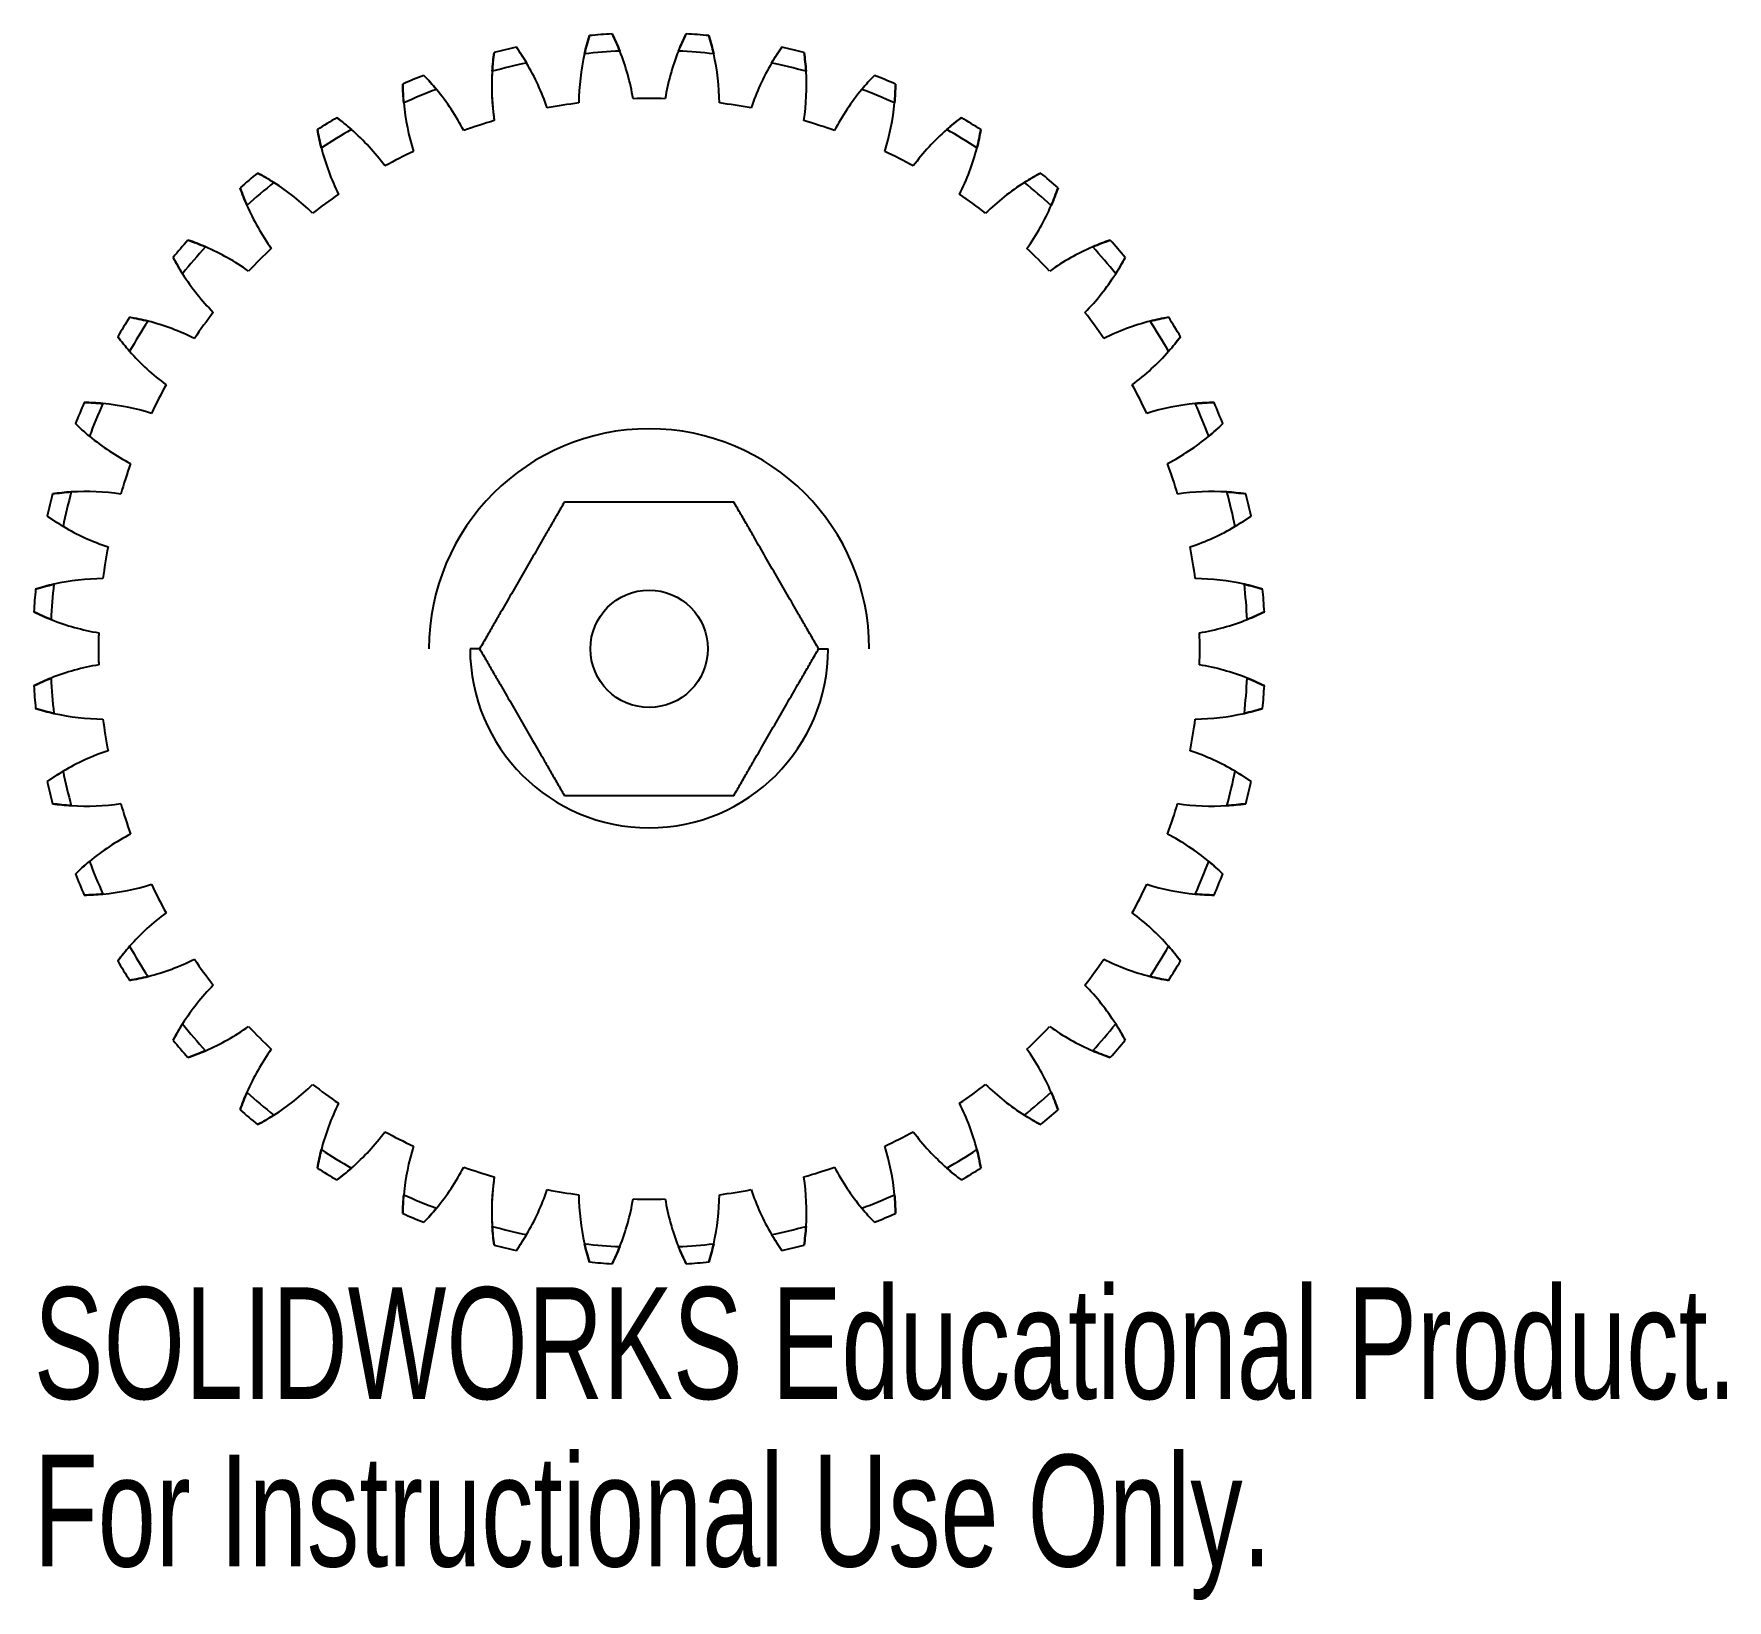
# Model space of a CAD drawing. Header units: inches. Extents: x -1.05 to 1.84, y -1.62 to 1.05.
import ezdxf

# ---------------------------------------------------------------- set-up
doc = ezdxf.new("R2010")
doc.units = ezdxf.units.IN
doc.header["$MEASUREMENT"] = 0
doc.styles.add('SLDTEXTSTYLE0', font='TXT', dxfattribs={"width": 0.7})

msp = doc.modelspace()

# ---------------------------------------------------------------- linework, layer by layer
at = {"color": 7, "linetype": 'Continuous', "lineweight": 25}
for p, q in [((-0.2887, 0), (-0.305, 0)), ((0.2887, 0), (0.305, 0))]:
    msp.add_line(p, q, dxfattribs=at)
at = {"color": 7, "linetype": 'Continuous'}
msp.add_circle((0, 0), 0.1, dxfattribs=at)
for centre, radius, start, end in [((0.2803, 0.9267), 0.4, 162.7852, 167.3829), ((0, 0), 1.05, 93.4387, 95.5613), ((-0.4218, 0.8714), 0.4, 21.6171, 26.2148), ((0.4218, 0.8714), 0.4, 153.7852, 158.3829), ((0, 0), 1.05, 84.4387, 86.5613), ((-0.2803, 0.9267), 0.4, 12.6171, 17.2148), ((0.1319, 0.9591), 0.4, 171.7852, 176.3829), ((0, 0), 1.05, 102.4387, 104.5613), ((-0.553, 0.7947), 0.4, 30.6171, 35.2148), ((0.2803, 0.9267), 0.4, 167.3829, 179.4756), ((-0.4218, 0.8714), 0.4, 9.5244, 21.6171), ((0.4218, 0.8714), 0.4, 158.3829, 170.4756), ((-0.2803, 0.9267), 0.4, 0.5244, 12.6171), ((0.553, 0.7947), 0.4, 144.7852, 149.3829), ((0, 0), 1.05, 75.4387, 77.5613), ((-0.1319, 0.9591), 0.4, 3.6171, 8.2148), ((0.1319, 0.9591), 0.4, 176.3829, 180), ((-0.553, 0.7947), 0.4, 18.5244, 30.6171), ((0.553, 0.7947), 0.4, 149.3829, 161.4756), ((-0.1319, 0.9591), 0.4, 351.5244, 3.6171), ((0, 0), 1.05, 111.4387, 113.5613), ((-0.0198, 0.9679), 0.4, 180.7852, 185.3829), ((-0.6705, 0.6984), 0.4, 39.6171, 44.2148), ((-0.6705, 0.6984), 0.4, 27.5244, 39.6171), ((0.1319, 0.9591), 0.4, 180, 188.4756), ((0.6705, 0.6984), 0.4, 140.3829, 152.4756), ((0.6705, 0.6984), 0.4, 135.7852, 140.3829), ((0, 0), 1.05, 66.4387, 68.5613), ((0.0198, 0.9679), 0.4, 354.6171, 359.2148), ((-0.0198, 0.9679), 0.4, 185.3829, 197.4756), ((0, 0), 0.938, 97.3291, 100.6709), ((0, 0), 0.938, 88.3291, 91.6709), ((0, 0), 0.938, 79.3291, 82.6709), ((0.0198, 0.9679), 0.4, 342.5244, 354.6171), ((0, 0), 1.05, 120.4387, 122.5613), ((-0.7715, 0.5849), 0.4, 48.6171, 53.2148), ((0, 0), 0.938, 106.3291, 109.6709), ((0, 0), 0.938, 70.3291, 73.6709), ((0.7715, 0.5849), 0.4, 126.7852, 131.3829), ((0, 0), 1.05, 57.4387, 59.5613), ((-0.1709, 0.9529), 0.4, 189.7852, 194.3829), ((-0.7715, 0.5849), 0.4, 36.5244, 48.6171), ((0.7715, 0.5849), 0.4, 131.3829, 143.4756), ((0.1709, 0.9529), 0.4, 345.6171, 350.2148), ((-0.1709, 0.9529), 0.4, 194.3829, 206.4756), ((0, 0), 0.938, 115.3291, 118.6709), ((0, 0), 0.938, 61.3291, 64.6709), ((0.1709, 0.9529), 0.4, 333.5244, 345.6171), ((0, 0), 1.05, 129.4387, 131.5613), ((-0.8535, 0.457), 0.4, 57.6171, 62.2148), ((0.8535, 0.457), 0.4, 117.7852, 122.3829), ((0, 0), 1.05, 48.4387, 50.5613), ((-0.3179, 0.9145), 0.4, 198.7852, 203.3829), ((-0.8535, 0.457), 0.4, 45.5244, 57.6171), ((0.8535, 0.457), 0.4, 122.3829, 134.4756), ((0.3179, 0.9145), 0.4, 336.6171, 341.2148), ((-0.3179, 0.9145), 0.4, 203.3829, 215.4756), ((0, 0), 0.938, 124.3291, 127.6709), ((0, 0), 0.938, 52.3291, 55.6709), ((0.3179, 0.9145), 0.4, 324.5244, 336.6171), ((0, 0), 1.05, 138.4387, 140.5613), ((-0.9145, 0.3179), 0.4, 66.6171, 71.2148), ((0.9145, 0.3179), 0.4, 108.7852, 113.3829), ((0, 0), 1.05, 39.4387, 41.5613), ((-0.457, 0.8535), 0.4, 207.7852, 212.3829), ((-0.9145, 0.3179), 0.4, 54.5244, 66.6171), ((0, 0), 0.938, 133.3291, 136.6709), ((0, 0), 0.938, 43.3291, 46.6709), ((0.9145, 0.3179), 0.4, 113.3829, 125.4756), ((0.457, 0.8535), 0.4, 327.6171, 332.2148), ((-0.457, 0.8535), 0.4, 212.3829, 224.4756), ((0.457, 0.8535), 0.4, 315.5244, 327.6171), ((0, 0), 1.05, 147.4387, 149.5613), ((-0.9529, 0.1709), 0.4, 75.6171, 80.2148), ((-0.9529, 0.1709), 0.4, 63.5244, 75.6171), ((0, 0), 0.938, 142.3291, 145.6709), ((0, 0), 0.938, 34.3291, 37.6709), ((0.9529, 0.1709), 0.4, 104.3829, 116.4756), ((0.9529, 0.1709), 0.4, 99.7852, 104.3829), ((0, 0), 1.05, 30.4387, 32.5613), ((-0.5849, 0.7715), 0.4, 216.7852, 221.3829), ((0.5849, 0.7715), 0.4, 318.6171, 323.2148), ((-0.5849, 0.7715), 0.4, 221.3829, 233.4756), ((0.5849, 0.7715), 0.4, 306.5244, 318.6171), ((0, 0), 0.938, 151.3291, 154.6709), ((0, 0), 0.938, 25.3291, 28.6709), ((0, 0), 1.05, 156.4387, 158.5613), ((-0.9679, 0.0198), 0.4, 84.6171, 89.2148), ((-0.9679, 0.0198), 0.4, 72.5244, 84.6171), ((0.9679, 0.0198), 0.4, 95.3829, 107.4756), ((0.9679, 0.0198), 0.4, 90.7852, 95.3829), ((0, 0), 1.05, 21.4387, 23.5613), ((-0.6984, 0.6705), 0.4, 225.7852, 230.3829), ((0.6984, 0.6705), 0.4, 309.6171, 314.2148), ((-0.6984, 0.6705), 0.4, 230.3829, 242.4756), ((0.6984, 0.6705), 0.4, 297.5244, 309.6171), ((0, 0), 0.938, 160.3291, 163.6709), ((0, 0), 0.938, 16.3291, 19.6709), ((0, 0), 1.05, 165.4387, 167.5613), ((-0.9591, -0.1319), 0.4, 93.6171, 98.2148), ((-0.9591, -0.1319), 0.4, 81.5244, 93.6171), ((0.9591, -0.1319), 0.4, 86.3829, 98.4756), ((0.9591, -0.1319), 0.4, 81.7852, 86.3829), ((0, 0), 1.05, 12.4387, 14.5613), ((-0.7947, 0.553), 0.4, 234.7852, 239.3829), ((-0.7947, 0.553), 0.4, 239.3829, 251.4756), ((0.7947, 0.553), 0.4, 288.5244, 300.6171), ((0.7947, 0.553), 0.4, 300.6171, 305.2148), ((0, 0), 0.938, 169.3291, 172.6709), ((0, 0), 0.938, 7.3291, 10.6709), ((-0.9267, -0.2803), 0.4, 90.5244, 102.6171), ((0.9267, -0.2803), 0.4, 77.3829, 89.4756), ((0, 0), 1.05, 174.4387, 176.5613), ((-0.9267, -0.2803), 0.4, 102.6171, 107.2148), ((0.9267, -0.2803), 0.4, 72.7852, 77.3829), ((0, 0), 1.05, 3.4387, 5.5613), ((-0.8714, 0.4218), 0.4, 243.7852, 248.3829), ((0.8714, 0.4218), 0.4, 291.6171, 296.2148), ((-0.8714, 0.4218), 0.4, 248.3829, 260.4756), ((0.8714, 0.4218), 0.4, 279.5244, 291.6171), ((0, 0), 0.938, 178.3291, 180), ((0, 0), 0.938, 180, 181.6709), ((0, 0), 0.938, 358.3291, 1.6709), ((-0.8714, -0.4218), 0.4, 99.5244, 111.6171), ((0.8714, -0.4218), 0.4, 68.3829, 80.4756), ((-0.8714, -0.4218), 0.4, 111.6171, 116.2148), ((0.8714, -0.4218), 0.4, 63.7852, 68.3829), ((0, 0), 1.05, 183.4387, 185.5613), ((0, 0), 1.05, 354.4387, 356.5613), ((-0.9267, 0.2803), 0.4, 252.7852, 257.3829), ((-0.9267, 0.2803), 0.4, 257.3829, 269.4756), ((0.9267, 0.2803), 0.4, 270.5244, 282.6171), ((0.9267, 0.2803), 0.4, 282.6171, 287.2148), ((0, 0), 0.938, 187.3291, 190.6709), ((0, 0), 0.938, 349.3291, 352.6709), ((-0.7947, -0.553), 0.4, 108.5244, 120.6171), ((0.7947, -0.553), 0.4, 59.3829, 71.4756), ((-0.7947, -0.553), 0.4, 120.6171, 125.2148), ((0, 0), 1.05, 192.4387, 194.5613), ((0.7947, -0.553), 0.4, 54.7852, 59.3829), ((0, 0), 1.05, 345.4387, 347.5613), ((-0.9591, 0.1319), 0.4, 261.7852, 266.3829), ((-0.9591, 0.1319), 0.4, 266.3829, 278.4756), ((0, 0), 0.938, 196.3291, 199.6709), ((0, 0), 0.938, 340.3291, 343.6709), ((0.9591, 0.1319), 0.4, 261.5244, 273.6171), ((0.9591, 0.1319), 0.4, 273.6171, 278.2148), ((-0.6984, -0.6705), 0.4, 117.5244, 129.6171), ((0.6984, -0.6705), 0.4, 50.3829, 62.4756), ((-0.6984, -0.6705), 0.4, 129.6171, 134.2148), ((0.6984, -0.6705), 0.4, 45.7852, 50.3829), ((0, 0), 1.05, 201.4387, 203.5613), ((-0.9679, -0.0198), 0.4, 275.3829, 287.4756), ((0, 0), 0.938, 205.3291, 208.6709), ((0, 0), 0.938, 331.3291, 334.6709), ((0.9679, -0.0198), 0.4, 252.5244, 264.6171), ((0, 0), 1.05, 336.4387, 338.5613), ((-0.9679, -0.0198), 0.4, 270.7852, 275.3829), ((0.9679, -0.0198), 0.4, 264.6171, 269.2148), ((-0.5849, -0.7715), 0.4, 126.5244, 138.6171), ((0.5849, -0.7715), 0.4, 41.3829, 53.4756), ((-0.5849, -0.7715), 0.4, 138.6171, 143.2148), ((0.5849, -0.7715), 0.4, 36.7852, 41.3829), ((0, 0), 1.05, 210.4387, 212.5613), ((-0.9529, -0.1709), 0.4, 284.3829, 296.4756), ((0, 0), 0.938, 214.3291, 217.6709), ((0, 0), 0.938, 322.3291, 325.6709), ((0.9529, -0.1709), 0.4, 243.5244, 255.6171), ((0, 0), 1.05, 327.4387, 329.5613), ((-0.9529, -0.1709), 0.4, 279.7852, 284.3829), ((-0.457, -0.8535), 0.4, 135.5244, 147.6171), ((0.457, -0.8535), 0.4, 32.3829, 44.4756), ((0.9529, -0.1709), 0.4, 255.6171, 260.2148), ((-0.457, -0.8535), 0.4, 147.6171, 152.2148), ((-0.9145, -0.3179), 0.4, 293.3829, 305.4756), ((0, 0), 0.938, 223.3291, 226.6709), ((0, 0), 0.938, 313.3291, 316.6709), ((0.9145, -0.3179), 0.4, 234.5244, 246.6171), ((0.457, -0.8535), 0.4, 27.7852, 32.3829), ((0, 0), 1.05, 219.4387, 221.5613), ((-0.9145, -0.3179), 0.4, 288.7852, 293.3829), ((-0.3179, -0.9145), 0.4, 144.5244, 156.6171), ((0.3179, -0.9145), 0.4, 23.3829, 35.4756), ((0.9145, -0.3179), 0.4, 246.6171, 251.2148), ((0, 0), 1.05, 318.4387, 320.5613), ((-0.8535, -0.457), 0.4, 302.3829, 314.4756), ((0, 0), 0.938, 232.3291, 235.6709), ((0, 0), 0.938, 304.3291, 307.6709), ((0.8535, -0.457), 0.4, 225.5244, 237.6171), ((-0.3179, -0.9145), 0.4, 156.6171, 161.2148), ((-0.1709, -0.9529), 0.4, 153.5244, 165.6171), ((0.1709, -0.9529), 0.4, 14.3829, 26.4756), ((0.3179, -0.9145), 0.4, 18.7852, 23.3829), ((0, 0), 1.05, 228.4387, 230.5613), ((-0.8535, -0.457), 0.4, 297.7852, 302.3829), ((0.8535, -0.457), 0.4, 237.6171, 242.2148), ((0, 0), 1.05, 309.4387, 311.5613), ((-0.7715, -0.5849), 0.4, 311.3829, 323.4756), ((0, 0), 0.938, 241.3291, 244.6709), ((0, 0), 0.938, 295.3291, 298.6709), ((0.7715, -0.5849), 0.4, 216.5244, 228.6171), ((-0.1709, -0.9529), 0.4, 165.6171, 170.2148), ((-0.0198, -0.9679), 0.4, 162.5244, 174.6171), ((0.0198, -0.9679), 0.4, 5.3829, 17.4756), ((0.1709, -0.9529), 0.4, 9.7852, 14.3829), ((0, 0), 1.05, 237.4387, 239.5613), ((-0.7715, -0.5849), 0.4, 306.7852, 311.3829), ((-0.6705, -0.6984), 0.4, 320.3829, 332.4756), ((0, 0), 0.938, 250.3291, 253.6709), ((0, 0), 0.938, 286.3291, 289.6709), ((0.6705, -0.6984), 0.4, 207.5244, 219.6171), ((0.7715, -0.5849), 0.4, 228.6171, 233.2148), ((0, 0), 1.05, 300.4387, 302.5613), ((0.1319, -0.9591), 0.4, 171.5244, 180), ((-0.553, -0.7947), 0.4, 329.3829, 341.4756), ((0, 0), 0.938, 259.3291, 262.6709), ((0, 0), 0.938, 277.3291, 280.6709), ((0.553, -0.7947), 0.4, 198.5244, 210.6171), ((-0.1319, -0.9591), 0.4, 356.3829, 8.4756), ((-0.0198, -0.9679), 0.4, 174.6171, 179.2148), ((0.2803, -0.9267), 0.4, 180.5244, 192.6171), ((-0.4218, -0.8714), 0.4, 338.3829, 350.4756), ((0, 0), 0.938, 268.3291, 271.6709), ((0.4218, -0.8714), 0.4, 189.5244, 201.6171), ((-0.2803, -0.9267), 0.4, 347.3829, 359.4756), ((0.0198, -0.9679), 0.4, 0.7852, 5.3829), ((0, 0), 1.05, 246.4387, 248.5613), ((-0.6705, -0.6984), 0.4, 315.7852, 320.3829), ((0.1319, -0.9591), 0.4, 180, 183.6171), ((0.6705, -0.6984), 0.4, 219.6171, 224.2148), ((0, 0), 1.05, 291.4387, 293.5613), ((0.1319, -0.9591), 0.4, 183.6171, 188.2148), ((-0.553, -0.7947), 0.4, 324.7852, 329.3829), ((0.553, -0.7947), 0.4, 210.6171, 215.2148), ((-0.1319, -0.9591), 0.4, 351.7852, 356.3829), ((0, 0), 1.05, 255.4387, 257.5613), ((0.2803, -0.9267), 0.4, 192.6171, 197.2148), ((-0.4218, -0.8714), 0.4, 333.7852, 338.3829), ((0.4218, -0.8714), 0.4, 201.6171, 206.2148), ((-0.2803, -0.9267), 0.4, 342.7852, 347.3829), ((0, 0), 1.05, 282.4387, 284.5613), ((0, 0), 1.05, 264.4387, 266.5613), ((0, 0), 1.05, 273.4387, 275.5613)]:
    msp.add_arc(centre, radius, start, end, dxfattribs=at)
at = {"color": 7, "linetype": 'Continuous', "lineweight": 25}
for centre, radius, start, end in [((0, 0), 1.05, 93.4387, 95.5613), ((0, 0), 1.05, 84.4387, 86.5613), ((0, 0), 1.05, 102.4387, 104.5613), ((0.2803, 0.9267), 0.4, 167.3829, 179.4756), ((0, 0), 1.02, 92.8081, 96.1919), ((-0.4218, 0.8714), 0.4, 9.5244, 21.6171), ((0.4218, 0.8714), 0.4, 158.3829, 170.4756), ((0, 0), 1.02, 83.8081, 87.1919), ((-0.2803, 0.9267), 0.4, 0.5244, 12.6171), ((0, 0), 1.05, 75.4387, 77.5613), ((0.1319, 0.9591), 0.4, 176.3829, 188.4756), ((0, 0), 1.02, 101.8081, 105.1919), ((-0.553, 0.7947), 0.4, 18.5244, 30.6171), ((0.553, 0.7947), 0.4, 149.3829, 161.4756), ((0, 0), 1.02, 74.8081, 78.1919), ((-0.1319, 0.9591), 0.4, 351.5244, 3.6171), ((0, 0), 1.05, 111.4387, 113.5613), ((0, 0), 1.02, 110.8081, 114.1919), ((-0.6705, 0.6984), 0.4, 27.5244, 39.6171), ((0.6705, 0.6984), 0.4, 140.3829, 152.4756), ((0, 0), 1.02, 65.8081, 69.1919), ((0, 0), 1.05, 66.4387, 68.5613), ((-0.0198, 0.9679), 0.4, 185.3829, 197.4756), ((0, 0), 0.938, 97.3291, 100.6709), ((0, 0), 0.938, 88.3291, 91.6709), ((0, 0), 0.938, 79.3291, 82.6709), ((0.0198, 0.9679), 0.4, 342.5244, 354.6171), ((0, 0), 1.05, 120.4387, 122.5613), ((0, 0), 0.938, 106.3291, 109.6709), ((0, 0), 0.938, 70.3291, 73.6709), ((0, 0), 1.05, 57.4387, 59.5613), ((0, 0), 1.02, 119.8081, 123.1919), ((-0.7715, 0.5849), 0.4, 36.5244, 48.6171), ((0.7715, 0.5849), 0.4, 131.3829, 143.4756), ((0, 0), 1.02, 56.8081, 60.1919), ((-0.1709, 0.9529), 0.4, 194.3829, 206.4756), ((0, 0), 0.938, 115.3291, 118.6709), ((0, 0), 0.938, 61.3291, 64.6709), ((0.1709, 0.9529), 0.4, 333.5244, 345.6171), ((0, 0), 1.05, 129.4387, 131.5613), ((0, 0), 1.05, 48.4387, 50.5613), ((0, 0), 1.02, 128.8081, 132.1919), ((-0.8535, 0.457), 0.4, 45.5244, 57.6171), ((0.8535, 0.457), 0.4, 122.3829, 134.4756), ((0, 0), 1.02, 47.8081, 51.1919), ((-0.3179, 0.9145), 0.4, 203.3829, 215.4756), ((0, 0), 0.938, 124.3291, 127.6709), ((0, 0), 0.938, 52.3291, 55.6709), ((0.3179, 0.9145), 0.4, 324.5244, 336.6171), ((0, 0), 1.05, 138.4387, 140.5613), ((0, 0), 1.05, 39.4387, 41.5613), ((0, 0), 1.02, 137.8081, 141.1919), ((-0.9145, 0.3179), 0.4, 54.5244, 66.6171), ((0, 0), 0.938, 133.3291, 136.6709), ((0, 0), 0.938, 43.3291, 46.6709), ((0.9145, 0.3179), 0.4, 113.3829, 125.4756), ((0, 0), 1.02, 38.8081, 42.1919), ((-0.457, 0.8535), 0.4, 212.3829, 224.4756), ((0.457, 0.8535), 0.4, 315.5244, 327.6171), ((0, 0), 1.05, 147.4387, 149.5613), ((0, 0), 1.02, 146.8081, 150.1919), ((-0.9529, 0.1709), 0.4, 63.5244, 75.6171), ((0, 0), 0.938, 142.3291, 145.6709), ((0, 0), 0.938, 34.3291, 37.6709), ((0.9529, 0.1709), 0.4, 104.3829, 116.4756), ((0, 0), 1.02, 29.8081, 33.1919), ((0, 0), 1.05, 30.4387, 32.5613), ((-0.5849, 0.7715), 0.4, 221.3829, 233.4756), ((0.5849, 0.7715), 0.4, 306.5244, 318.6171), ((0, 0), 0.938, 151.3291, 154.6709), ((0, 0), 0.938, 25.3291, 28.6709), ((0, 0), 1.05, 156.4387, 158.5613), ((0, 0), 1.02, 155.8081, 159.1919), ((-0.9679, 0.0198), 0.4, 72.5244, 84.6171), ((0.9679, 0.0198), 0.4, 95.3829, 107.4756), ((0, 0), 1.02, 20.8081, 24.1919), ((0, 0), 1.05, 21.4387, 23.5613), ((0, 0), 0.375, 0, 180), ((-0.6984, 0.6705), 0.4, 230.3829, 242.4756), ((0.6984, 0.6705), 0.4, 297.5244, 309.6171), ((0, 0), 0.938, 160.3291, 163.6709), ((0, 0), 0.938, 16.3291, 19.6709), ((0, 0), 1.05, 165.4387, 167.5613), ((0, 0), 1.02, 164.8081, 168.1919), ((-0.9591, -0.1319), 0.4, 81.5244, 93.6171), ((0.9591, -0.1319), 0.4, 86.3829, 98.4756), ((0, 0), 1.02, 11.8081, 15.1919), ((0, 0), 1.05, 12.4387, 14.5613), ((-0.7947, 0.553), 0.4, 239.3829, 251.4756), ((0.7947, 0.553), 0.4, 288.5244, 300.6171), ((0, 0), 0.938, 169.3291, 172.6709), ((0, 0), 0.938, 7.3291, 10.6709), ((-0.9267, -0.2803), 0.4, 90.5244, 102.6171), ((0.9267, -0.2803), 0.4, 77.3829, 89.4756), ((0, 0), 1.05, 174.4387, 176.5613), ((0, 0), 1.02, 173.8081, 177.1919), ((0, 0), 1.02, 2.8081, 6.1919), ((0, 0), 1.05, 3.4387, 5.5613), ((-0.8714, 0.4218), 0.4, 248.3829, 260.4756), ((0.8714, 0.4218), 0.4, 279.5244, 291.6171), ((0, 0), 0.938, 178.3291, 181.6709), ((0, 0), 0.305, 180, 0), ((0, 0), 0.938, 358.3291, 1.6709), ((-0.8714, -0.4218), 0.4, 99.5244, 111.6171), ((0.8714, -0.4218), 0.4, 68.3829, 80.4756), ((0, 0), 1.02, 182.8081, 186.1919), ((0, 0), 1.02, 353.8081, 357.1919), ((0, 0), 1.05, 183.4387, 185.5613), ((0, 0), 1.05, 354.4387, 356.5613), ((-0.9267, 0.2803), 0.4, 257.3829, 269.4756), ((0.9267, 0.2803), 0.4, 270.5244, 282.6171), ((0, 0), 0.938, 187.3291, 190.6709), ((0, 0), 0.938, 349.3291, 352.6709), ((-0.7947, -0.553), 0.4, 108.5244, 120.6171), ((0.7947, -0.553), 0.4, 59.3829, 71.4756), ((0, 0), 1.05, 192.4387, 194.5613), ((0, 0), 1.02, 191.8081, 195.1919), ((0, 0), 1.02, 344.8081, 348.1919), ((0, 0), 1.05, 345.4387, 347.5613), ((-0.9591, 0.1319), 0.4, 266.3829, 278.4756), ((0, 0), 0.938, 196.3291, 199.6709), ((0, 0), 0.938, 340.3291, 343.6709), ((0.9591, 0.1319), 0.4, 261.5244, 273.6171), ((-0.6984, -0.6705), 0.4, 117.5244, 129.6171), ((0.6984, -0.6705), 0.4, 50.3829, 62.4756), ((0, 0), 1.02, 200.8081, 204.1919), ((0, 0), 1.02, 335.8081, 339.1919), ((0, 0), 1.05, 201.4387, 203.5613), ((-0.9679, -0.0198), 0.4, 275.3829, 287.4756), ((0, 0), 0.938, 205.3291, 208.6709), ((0, 0), 0.938, 331.3291, 334.6709), ((0.9679, -0.0198), 0.4, 252.5244, 264.6171), ((0, 0), 1.05, 336.4387, 338.5613), ((-0.5849, -0.7715), 0.4, 126.5244, 138.6171), ((0.5849, -0.7715), 0.4, 41.3829, 53.4756), ((0, 0), 1.02, 209.8081, 213.1919), ((0, 0), 1.02, 326.8081, 330.1919), ((0, 0), 1.05, 210.4387, 212.5613), ((-0.9529, -0.1709), 0.4, 284.3829, 296.4756), ((0, 0), 0.938, 214.3291, 217.6709), ((0, 0), 0.938, 322.3291, 325.6709), ((0.9529, -0.1709), 0.4, 243.5244, 255.6171), ((0, 0), 1.05, 327.4387, 329.5613), ((-0.457, -0.8535), 0.4, 135.5244, 147.6171), ((0.457, -0.8535), 0.4, 32.3829, 44.4756), ((0, 0), 1.02, 218.8081, 222.1919), ((-0.9145, -0.3179), 0.4, 293.3829, 305.4756), ((0, 0), 0.938, 223.3291, 226.6709), ((0, 0), 0.938, 313.3291, 316.6709), ((0.9145, -0.3179), 0.4, 234.5244, 246.6171), ((0, 0), 1.02, 317.8081, 321.1919), ((0, 0), 1.05, 219.4387, 221.5613), ((-0.3179, -0.9145), 0.4, 144.5244, 156.6171), ((0.3179, -0.9145), 0.4, 23.3829, 35.4756), ((0, 0), 1.05, 318.4387, 320.5613), ((-0.8535, -0.457), 0.4, 302.3829, 314.4756), ((0, 0), 0.938, 232.3291, 235.6709), ((0, 0), 0.938, 304.3291, 307.6709), ((0.8535, -0.457), 0.4, 225.5244, 237.6171), ((0, 0), 1.02, 227.8081, 231.1919), ((-0.1709, -0.9529), 0.4, 153.5244, 165.6171), ((0.1709, -0.9529), 0.4, 14.3829, 26.4756), ((0, 0), 1.02, 308.8081, 312.1919), ((0, 0), 1.05, 228.4387, 230.5613), ((0, 0), 1.05, 309.4387, 311.5613), ((-0.7715, -0.5849), 0.4, 311.3829, 323.4756), ((0, 0), 0.938, 241.3291, 244.6709), ((0, 0), 0.938, 295.3291, 298.6709), ((0.7715, -0.5849), 0.4, 216.5244, 228.6171), ((0, 0), 1.02, 236.8081, 240.1919), ((-0.0198, -0.9679), 0.4, 162.5244, 174.6171), ((0.0198, -0.9679), 0.4, 5.3829, 17.4756), ((0, 0), 1.02, 299.8081, 303.1919), ((0, 0), 1.05, 237.4387, 239.5613), ((-0.6705, -0.6984), 0.4, 320.3829, 332.4756), ((0, 0), 0.938, 250.3291, 253.6709), ((0, 0), 0.938, 286.3291, 289.6709), ((0.6705, -0.6984), 0.4, 207.5244, 219.6171), ((0, 0), 1.05, 300.4387, 302.5613), ((0.1319, -0.9591), 0.4, 171.5244, 183.6171), ((-0.553, -0.7947), 0.4, 329.3829, 341.4756), ((0, 0), 0.938, 259.3291, 262.6709), ((0, 0), 0.938, 277.3291, 280.6709), ((0.553, -0.7947), 0.4, 198.5244, 210.6171), ((-0.1319, -0.9591), 0.4, 356.3829, 8.4756), ((0, 0), 1.02, 245.8081, 249.1919), ((0.2803, -0.9267), 0.4, 180.5244, 192.6171), ((-0.4218, -0.8714), 0.4, 338.3829, 350.4756), ((0, 0), 0.938, 268.3291, 271.6709), ((0.4218, -0.8714), 0.4, 189.5244, 201.6171), ((-0.2803, -0.9267), 0.4, 347.3829, 359.4756), ((0, 0), 1.02, 290.8081, 294.1919), ((0, 0), 1.05, 246.4387, 248.5613), ((0, 0), 1.05, 291.4387, 293.5613), ((0, 0), 1.02, 254.8081, 258.1919), ((0, 0), 1.02, 281.8081, 285.1919), ((0, 0), 1.05, 255.4387, 257.5613), ((0, 0), 1.02, 263.8081, 267.1919), ((0, 0), 1.02, 272.8081, 276.1919), ((0, 0), 1.05, 282.4387, 284.5613), ((0, 0), 1.05, 264.4387, 266.5613), ((0, 0), 1.05, 273.4387, 275.5613)]:
    msp.add_arc(centre, radius, start, end, dxfattribs=at)
for points in [[(-0.11, 1.014), (-0.1077, 1.0244), (-0.1049, 1.0348), (-0.1018, 1.0451)], [(-0.063, 1.0481), (-0.0582, 1.0384), (-0.0539, 1.0287), (-0.05, 1.0188)], [(0.05, 1.0188), (0.0539, 1.0287), (0.0582, 1.0384), (0.063, 1.0481)], [(0.1018, 1.0451), (0.1049, 1.0348), (0.1077, 1.0244), (0.11, 1.014)], [(-0.2673, 0.9844), (-0.2666, 0.995), (-0.2655, 1.0056), (-0.264, 1.0163)], [(-0.2262, 1.0254), (-0.22, 1.0166), (-0.2141, 1.0076), (-0.2087, 0.9984)], [(0.2087, 0.9984), (0.2141, 1.0076), (0.22, 1.0166), (0.2262, 1.0254)], [(0.264, 1.0163), (0.2655, 1.0056), (0.2666, 0.995), (0.2673, 0.9844)], [(-0.418, 0.9304), (-0.419, 0.941), (-0.4196, 0.9517), (-0.4197, 0.9625)], [(-0.3838, 0.9773), (-0.3763, 0.9696), (-0.3691, 0.9617), (-0.3623, 0.9535)], [(0.3623, 0.9535), (0.3691, 0.9617), (0.3763, 0.9696), (0.3838, 0.9773)], [(0.4197, 0.9625), (0.4196, 0.9517), (0.419, 0.941), (0.418, 0.9304)], [(-0.5319, 0.9053), (-0.5233, 0.8988), (-0.515, 0.8921), (-0.507, 0.885)], [(0.507, 0.885), (0.515, 0.8921), (0.5233, 0.8988), (0.5319, 0.9053)], [(-0.5584, 0.8536), (-0.561, 0.8639), (-0.5633, 0.8743), (-0.5651, 0.885)], [(0.5651, 0.885), (0.5633, 0.8743), (0.561, 0.8639), (0.5584, 0.8536)], [(-0.667, 0.8109), (-0.6575, 0.8059), (-0.6482, 0.8005), (-0.6392, 0.7948)], [(0.6392, 0.7948), (0.6482, 0.8005), (0.6575, 0.8059), (0.667, 0.8109)], [(-0.685, 0.7557), (-0.6893, 0.7655), (-0.6931, 0.7755), (-0.6966, 0.7857)], [(0.6966, 0.7857), (0.6931, 0.7755), (0.6893, 0.7655), (0.685, 0.7557)], [(-0.7857, 0.6966), (-0.7755, 0.6931), (-0.7655, 0.6893), (-0.7557, 0.685)], [(0.7557, 0.685), (0.7655, 0.6893), (0.7755, 0.6931), (0.7857, 0.6966)], [(-0.7948, 0.6392), (-0.8005, 0.6482), (-0.8059, 0.6575), (-0.8109, 0.667)], [(0.8109, 0.667), (0.8059, 0.6575), (0.8005, 0.6482), (0.7948, 0.6392)], [(-0.885, 0.5651), (-0.8743, 0.5633), (-0.8639, 0.561), (-0.8536, 0.5584)], [(0.8536, 0.5584), (0.8639, 0.561), (0.8743, 0.5633), (0.885, 0.5651)], [(-0.885, 0.507), (-0.8921, 0.515), (-0.8988, 0.5233), (-0.9053, 0.5319)], [(0.9053, 0.5319), (0.8988, 0.5233), (0.8921, 0.515), (0.885, 0.507)], [(-0.9625, 0.4197), (-0.9517, 0.4196), (-0.941, 0.419), (-0.9304, 0.418)], [(0.9304, 0.418), (0.941, 0.419), (0.9517, 0.4196), (0.9625, 0.4197)], [(-0.9535, 0.3623), (-0.9617, 0.3691), (-0.9696, 0.3763), (-0.9773, 0.3838)], [(0.9773, 0.3838), (0.9696, 0.3763), (0.9617, 0.3691), (0.9535, 0.3623)], [(-1.0163, 0.264), (-1.0056, 0.2655), (-0.995, 0.2666), (-0.9844, 0.2673)], [(0.9844, 0.2673), (0.995, 0.2666), (1.0056, 0.2655), (1.0163, 0.264)], [(-0.9984, 0.2087), (-1.0076, 0.2141), (-1.0166, 0.22), (-1.0254, 0.2262)], [(1.0254, 0.2262), (1.0166, 0.22), (1.0076, 0.2141), (0.9984, 0.2087)], [(-1.0451, 0.1018), (-1.0348, 0.1049), (-1.0244, 0.1077), (-1.014, 0.11)], [(1.014, 0.11), (1.0244, 0.1077), (1.0348, 0.1049), (1.0451, 0.1018)], [(-1.0188, 0.05), (-1.0287, 0.0539), (-1.0384, 0.0582), (-1.0481, 0.063)], [(1.0481, 0.063), (1.0384, 0.0582), (1.0287, 0.0539), (1.0188, 0.05)], [(-1.0481, -0.063), (-1.0384, -0.0582), (-1.0287, -0.0539), (-1.0188, -0.05)], [(1.0188, -0.05), (1.0287, -0.0539), (1.0384, -0.0582), (1.0481, -0.063)], [(-1.014, -0.11), (-1.0244, -0.1077), (-1.0348, -0.1049), (-1.0451, -0.1018)], [(1.0451, -0.1018), (1.0348, -0.1049), (1.0244, -0.1077), (1.014, -0.11)], [(-1.0254, -0.2262), (-1.0166, -0.22), (-1.0076, -0.2141), (-0.9984, -0.2087)], [(0.9984, -0.2087), (1.0076, -0.2141), (1.0166, -0.22), (1.0254, -0.2262)], [(-0.9844, -0.2673), (-0.995, -0.2666), (-1.0056, -0.2655), (-1.0163, -0.264)], [(1.0163, -0.264), (1.0056, -0.2655), (0.995, -0.2666), (0.9844, -0.2673)], [(-0.9773, -0.3838), (-0.9696, -0.3763), (-0.9617, -0.3691), (-0.9535, -0.3623)], [(0.9535, -0.3623), (0.9617, -0.3691), (0.9696, -0.3763), (0.9773, -0.3838)], [(-0.9304, -0.418), (-0.941, -0.419), (-0.9517, -0.4196), (-0.9625, -0.4197)], [(0.9625, -0.4197), (0.9517, -0.4196), (0.941, -0.419), (0.9304, -0.418)], [(-0.9053, -0.5319), (-0.8988, -0.5233), (-0.8921, -0.515), (-0.885, -0.507)], [(0.885, -0.507), (0.8921, -0.515), (0.8988, -0.5233), (0.9053, -0.5319)], [(-0.8536, -0.5584), (-0.8639, -0.561), (-0.8743, -0.5633), (-0.885, -0.5651)], [(0.885, -0.5651), (0.8743, -0.5633), (0.8639, -0.561), (0.8536, -0.5584)], [(-0.8109, -0.667), (-0.8059, -0.6575), (-0.8005, -0.6482), (-0.7948, -0.6392)], [(0.7948, -0.6392), (0.8005, -0.6482), (0.8059, -0.6575), (0.8109, -0.667)], [(-0.7557, -0.685), (-0.7655, -0.6893), (-0.7755, -0.6931), (-0.7857, -0.6966)], [(0.7857, -0.6966), (0.7755, -0.6931), (0.7655, -0.6893), (0.7557, -0.685)], [(-0.6966, -0.7857), (-0.6931, -0.7755), (-0.6893, -0.7655), (-0.685, -0.7557)], [(0.685, -0.7557), (0.6893, -0.7655), (0.6931, -0.7755), (0.6966, -0.7857)], [(-0.6392, -0.7948), (-0.6482, -0.8005), (-0.6575, -0.8059), (-0.667, -0.8109)], [(0.667, -0.8109), (0.6575, -0.8059), (0.6482, -0.8005), (0.6392, -0.7948)], [(-0.5651, -0.885), (-0.5633, -0.8743), (-0.561, -0.8639), (-0.5584, -0.8536)], [(0.5584, -0.8536), (0.561, -0.8639), (0.5633, -0.8743), (0.5651, -0.885)], [(-0.507, -0.885), (-0.515, -0.8921), (-0.5233, -0.8988), (-0.5319, -0.9053)], [(0.5319, -0.9053), (0.5233, -0.8988), (0.515, -0.8921), (0.507, -0.885)], [(-0.4197, -0.9625), (-0.4196, -0.9517), (-0.419, -0.941), (-0.418, -0.9304)], [(0.418, -0.9304), (0.419, -0.941), (0.4196, -0.9517), (0.4197, -0.9625)], [(-0.3623, -0.9535), (-0.3691, -0.9617), (-0.3763, -0.9696), (-0.3838, -0.9773)], [(0.3838, -0.9773), (0.3763, -0.9696), (0.3691, -0.9617), (0.3623, -0.9535)], [(-0.264, -1.0163), (-0.2655, -1.0056), (-0.2666, -0.995), (-0.2673, -0.9844)], [(-0.2087, -0.9984), (-0.2141, -1.0076), (-0.22, -1.0166), (-0.2262, -1.0254)], [(0.2262, -1.0254), (0.22, -1.0166), (0.2141, -1.0076), (0.2087, -0.9984)], [(0.2673, -0.9844), (0.2666, -0.995), (0.2655, -1.0056), (0.264, -1.0163)], [(-0.1018, -1.0451), (-0.1049, -1.0348), (-0.1077, -1.0244), (-0.11, -1.014)], [(-0.05, -1.0188), (-0.0539, -1.0287), (-0.0582, -1.0384), (-0.063, -1.0481)], [(0.063, -1.0481), (0.0582, -1.0384), (0.0539, -1.0287), (0.05, -1.0188)], [(0.11, -1.014), (0.1077, -1.0244), (0.1049, -1.0348), (0.1018, -1.0451)]]:
    msp.add_open_spline(points, degree=3, dxfattribs=at)
for points, knots in [([(-0.1443, 0.25), (-0.1463, 0.2465), (-0.1503, 0.2397), (-0.1562, 0.2294), (-0.1621, 0.2193), (-0.1678, 0.2093), (-0.1735, 0.1995), (-0.1834, 0.1824), (-0.1975, 0.1579), (-0.2162, 0.1255), (-0.235, 0.093), (-0.2512, 0.065), (-0.2651, 0.0409), (-0.2768, 0.0205), (-0.2846, 0.007), (-0.2887, 0)], [0, 0, 0, 0, 0.044468, 0.08767, 0.12964, 0.170414, 0.210033, 0.248542, 0.375971, 0.498254, 0.620622, 0.748158, 0.827231, 0.91107, 1, 1, 1, 1]), ([(0.1443, 0.25), (0.1403, 0.25), (0.1323, 0.25), (0.1203, 0.25), (0.1086, 0.25), (0.097, 0.25), (0.0856, 0.25), (0.0658, 0.25), (0.0374, 0.25), (0.0001, 0.25), (-0.0373, 0.25), (-0.0697, 0.25), (-0.0974, 0.25), (-0.1208, 0.25), (-0.1363, 0.25), (-0.1443, 0.25)], [0, 0, 0, 0, 0.0448364, 0.0883872, 0.1306874, 0.1717749, 0.2116915, 0.2504823, 0.3775944, 0.4996432, 0.6219803, 0.7495348, 0.8281976, 0.9115796, 1, 1, 1, 1]), ([(0.2887, 0), (0.2867, 0.0035), (0.2827, 0.0103), (0.2768, 0.0206), (0.2709, 0.0307), (0.2652, 0.0407), (0.2595, 0.0505), (0.2497, 0.0676), (0.2355, 0.0921), (0.2168, 0.1245), (0.1981, 0.157), (0.1818, 0.185), (0.168, 0.2091), (0.1562, 0.2295), (0.1484, 0.243), (0.1443, 0.25)], [0, 0, 0, 0, 0.0444682, 0.0876701, 0.1296396, 0.1704138, 0.2100332, 0.2485417, 0.3759714, 0.4982538, 0.6206221, 0.7481581, 0.8272308, 0.9110697, 1, 1, 1, 1]), ([(-0.2887, 0), (-0.2867, -0.0035), (-0.2827, -0.0103), (-0.2768, -0.0206), (-0.2709, -0.0307), (-0.2652, -0.0407), (-0.2595, -0.0505), (-0.2497, -0.0676), (-0.2355, -0.0921), (-0.2168, -0.1245), (-0.1981, -0.157), (-0.1818, -0.185), (-0.168, -0.2091), (-0.1562, -0.2295), (-0.1484, -0.243), (-0.1443, -0.25)], [0, 0, 0, 0, 0.044468, 0.08767, 0.12964, 0.170414, 0.210033, 0.248542, 0.375971, 0.498254, 0.620622, 0.748158, 0.827231, 0.91107, 1, 1, 1, 1]), ([(0.1443, -0.25), (0.1463, -0.2465), (0.1503, -0.2397), (0.1562, -0.2294), (0.1621, -0.2193), (0.1678, -0.2093), (0.1735, -0.1995), (0.1834, -0.1824), (0.1975, -0.1579), (0.2162, -0.1255), (0.235, -0.093), (0.2512, -0.065), (0.2651, -0.0409), (0.2768, -0.0205), (0.2846, -0.007), (0.2887, 0)], [0, 0, 0, 0, 0.044468, 0.08767, 0.12964, 0.170414, 0.210033, 0.248542, 0.375971, 0.498254, 0.620622, 0.748158, 0.827231, 0.91107, 1, 1, 1, 1]), ([(-0.1443, -0.25), (-0.1403, -0.25), (-0.1323, -0.25), (-0.1203, -0.25), (-0.1086, -0.25), (-0.097, -0.25), (-0.0856, -0.25), (-0.0658, -0.25), (-0.0374, -0.25), (-0.0001, -0.25), (0.0373, -0.25), (0.0697, -0.25), (0.0974, -0.25), (0.1208, -0.25), (0.1363, -0.25), (0.1443, -0.25)], [0, 0, 0, 0, 0.044836, 0.088387, 0.130687, 0.171775, 0.211691, 0.250482, 0.377594, 0.499643, 0.62198, 0.749535, 0.828198, 0.91158, 1, 1, 1, 1])]:
    msp.add_open_spline(points, degree=3, knots=knots, dxfattribs=at)

# ---------------------------------------------------------------- texts
at = {"color": 7, "linetype": 'Continuous', "char_height": 0.1903, "attachment_point": 1, "style": 'SLDTEXTSTYLE0'}
for s, insert in [('SOLIDWORKS Educational Product.', (-1.0481, -1.0882)), ('For Instructional Use Only.', (-1.0481, -1.3737))]:
    msp.add_mtext(s, dxfattribs=dict(at, insert=insert))

doc.saveas('drawing.dxf')
